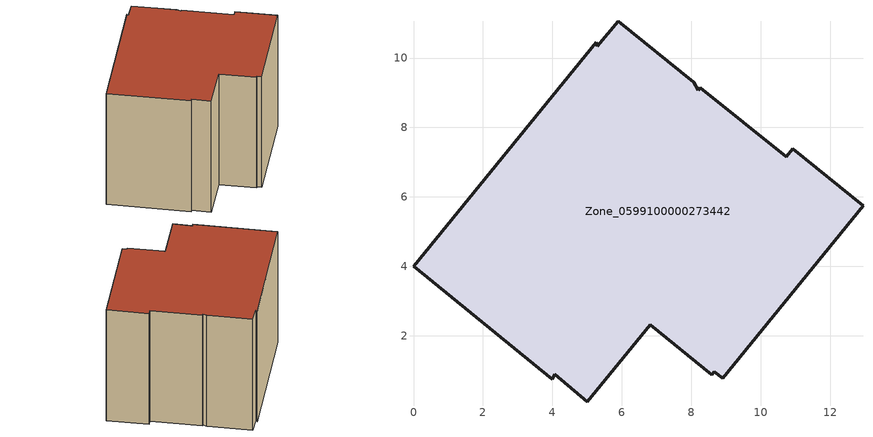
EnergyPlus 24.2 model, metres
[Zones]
Zone_0599100000273442
 floor ground (C_G): 8.08,9.3 8.21,9.07 8.27,9.15 10.74,7.15 10.93,7.39 12.95,5.75 8.91,0.78 8.67,0.96 8.59,0.88 6.82,2.32 5,0.1 4.08,0.89 4,0.75 0,4 5.26,10.46 5.29,10.33 5.9,11.05 z0
 wall outside (C_F): 10.74,7.15 8.27,9.15 8.21,9.07 8.08,9.3 5.9,11.05 5.29,10.33 5.26,10.46 0,4 4,0.75 4.08,0.89 5,0.1 6.82,2.32 8.59,0.88 8.67,0.96 8.91,0.78 12.95,5.75 10.93,7.39 10.74,7.15 z0:8.09
 roof outside (C_R): 8.27,9.15 8.21,9.07 8.08,9.3 5.9,11.05 5.29,10.33 5.26,10.46 0,4 4,0.75 4.08,0.89 5,0.1 6.82,2.32 8.59,0.88 8.67,0.96 8.91,0.78 12.95,5.75 10.93,7.39 10.74,7.15 z8.09
[BUILDING]
Pand.0599100000273442: North Axis=0; Terrain=City; Loads Convergence Tolerance Value=0.04; Temperature Convergence Tolerance Value=0.4; Solar Distribution=FullExterior; Maximum Number of Warmup Days=25; Minimum Number of Warmup Days=1
[Site:Location]
Rotterdam.The.Hague.AP_ZH_NLD Design_Conditions: Latitude=51.96; Longitude=4.45; Time Zone=1; Elevation=-4.5
[SITE:GROUNDTEMPERATURE:BUILDINGSURFACE]
18, 18, 18, 18, 18, 18, 18, 18, 18, 18, 18, 18
[MATERIAL] Thermal Absorptance=0.9; Solar Absorptance=0.7; Visible Absorptance=0.7
Name | Roughness | Thickness | Conductivity | Density | Specific Heat
G.D.1965 | MediumSmooth | 0.15 | 1 | 540 | 1210
F.D.1965 | Rough | 0.3 | 0.857143 | 1920 | 840
R.D.1965 | MediumRough | 0.2 | 0.08 | 1500 | 1000
[CONSTRUCTION]
C_G: G.D.1965
C_F: F.D.1965
C_R: R.D.1965
[ZONE]
Zone_0599100000273442: Type=1; Multiplier=1; Ceiling Height=Autocalculate; Volume=Autocalculate; Floor Area=autocalculate; Part of Total Floor Area=Yes
[ZONEINFILTRATION:DESIGNFLOWRATE]
Infil_Zone_0599100000273442: Zone or ZoneList or Space or SpaceList=Zone_0599100000273442; Schedule=AlwaysOn; Design Flow Rate Calculation Method=Flow/Area; Flow Rate per Floor Area=0.0042; Constant Term Coefficient=1; Temperature Term Coefficient=0; Velocity Term Coefficient=0; Velocity Squared Term Coefficient=0
[HVACTEMPLATE:ZONE:IDEALLOADSAIRSYSTEM]
Zone_0599100000273442: Maximum Heating Supply Air Temperature=50; Minimum Cooling Supply Air Temperature=13; Maximum Heating Supply Air Humidity Ratio=0.0156; Minimum Cooling Supply Air Humidity Ratio=0.0077; Heating Limit=NoLimit; Cooling Limit=NoLimit; Dehumidification Control Type=ConstantSensibleHeatRatio; Cooling Sensible Heat Ratio=0.7; Dehumidification Setpoint=60; Humidification Control Type=None; Humidification Setpoint=30; Outdoor Air Method=None; Outdoor Air Flow Rate per Person=0.00944; Outdoor Air Flow Rate per Zone Floor Area=0; Outdoor Air Flow Rate per Zone=0; Demand Controlled Ventilation Type=None; Outdoor Air Economizer Type=NoEconomizer; Heat Recovery Type=None; Sensible Heat Recovery Effectiveness=0.7; Latent Heat Recovery Effectiveness=0.65
[ZONECONTROL:THERMOSTAT]
ThermostatControl_Zone_0599100000273442: Zone or ZoneList=Zone_0599100000273442; Control Type Schedule=DualSetpointControlType; Control 1=Thermostat_Zone_0599100000273442; Temperature Difference Between Cutout And Setpoint=0
[THERMOSTATSETPOINT:DUALSETPOINT]
Thermostat_Zone_0599100000273442: Heating Setpoint Temperature Schedule=HeatingSetpoint_Zone_0599100000273442; Cooling Setpoint Temperature Schedule=CoolingSetpoint_Zone_0599100000273442
[SCHEDULE:COMPACT]
HeatingSetpoint_Zone_0599100000273442: Through: 12/31, For: AllDays, Until: 24:00, 21
CoolingSetpoint_Zone_0599100000273442: Through: 12/31, For: AllDays, Until: 24:00, 24
DualSetpointControlType: Through: 12/31, For: AllDays, Until: 24:00, 4
AlwaysOn: Through: 12/31, For: AllDays, Until: 24:00, 1
